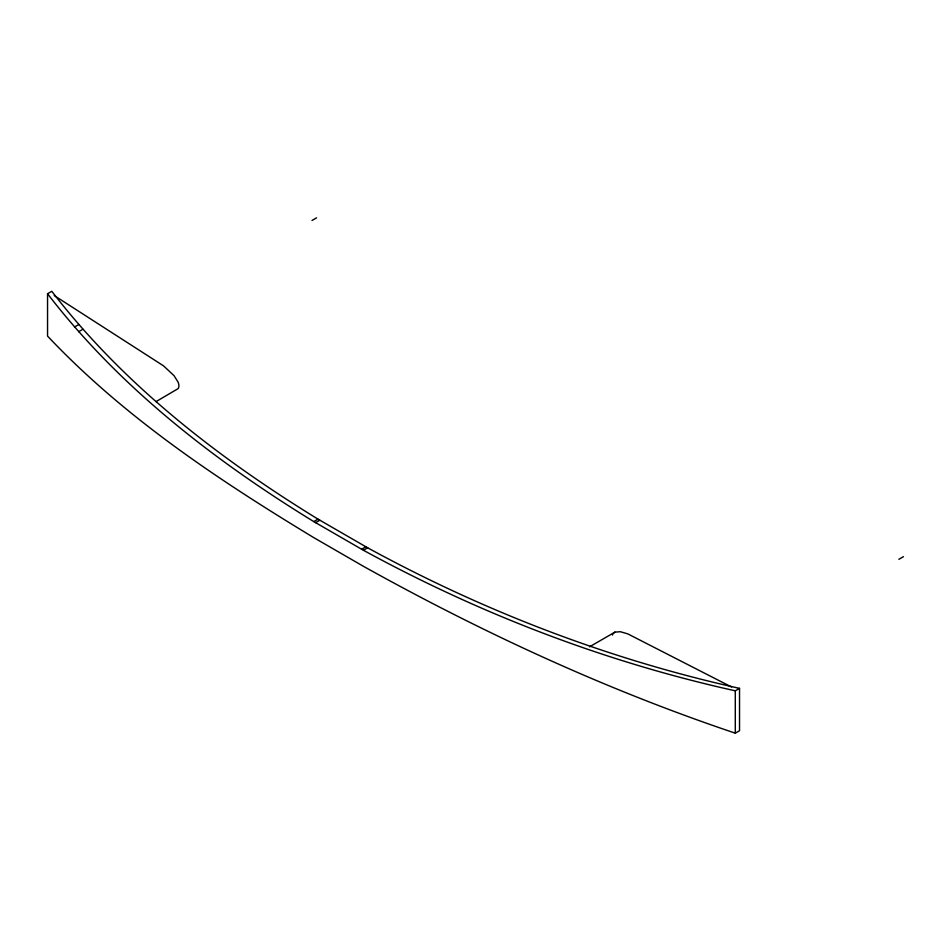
<?xml version="1.0" encoding="UTF-8"?>
<svg xmlns="http://www.w3.org/2000/svg" width="951" height="951" viewBox="0 0 951 951"><rect width="100%" height="100%" fill="white"/><g stroke="black" fill="none" stroke-linecap="round" stroke-linejoin="round"><path stroke-width="1.43" d="M731.592 687.014L627.779 633.877L620.325 631.714L614.964 632.13L613.347 633.295A7.204 4.161 60 0 0 612.515 635.054M47.55 293.74L51.794 291.291C123.535 384.715 218.231 457.895 318.026 519.151L367.668 547.812C484.309 611.564 609.698 659.602 739.533 688.358L739.533 730.713L735.289 733.162C606.286 689.808 482.24 632.474 363.413 566.297L313.782 537.636C218.552 479.97 124.355 417.501 47.55 336.095L47.55 293.74C119.291 387.164 213.987 460.343 313.782 521.6L363.413 550.26C480.053 614.013 605.454 662.051 735.289 690.806L739.533 688.358M74.535 326.989L78.79 324.541M78.719 331.685L82.963 329.236M311.987 220.489L316.576 217.838M156.023 401.619L177.992 388.709A7.204 4.161 60 0 0 177.992 381.945L174.009 375.645L163.56 365.873L54.231 295.547M313.782 521.6L318.026 519.151M315.577 522.681L319.821 520.233M361.582 549.238L365.826 546.789M363.413 550.26L367.668 547.812M589.549 646.811L614.964 632.13M898.861 559.307L903.45 556.668M735.289 690.806L735.289 733.162"/></g></svg>
